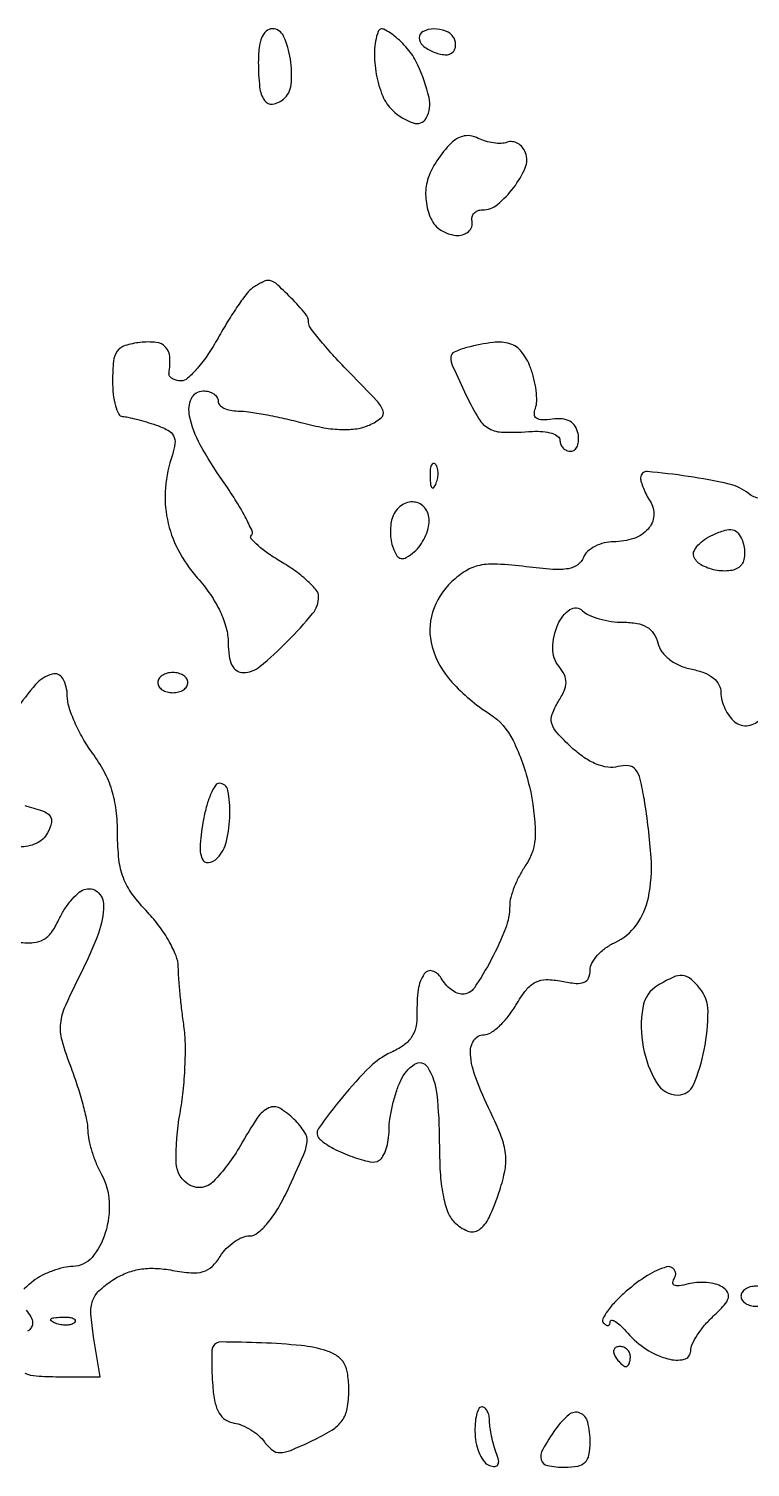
# Model space of a CAD drawing. Extents: x 0 to 5034, y 0 to 2560.
# Drawn here: x 1608.2 to 1679.9, y 1840 to 1983 of the extents above; entities that cross this region are included whole.
import ezdxf

# ---------------------------------------------------------------- set-up
doc = ezdxf.new("R2010")
doc.units = 0

msp = doc.modelspace()

# ---------------------------------------------------------------- linework, layer by layer
for points in [[(1631, 1979.666667, 0.026591), (1631.131305, 1977.199422, 0.122726), (1631.618683, 1975.8666, 0.287941), (1632.419051, 1975.513698, 0.137683), (1633.487584, 1975.989695, 0.19832), (1634.263343, 1977.456391, 0.062769), (1634.186502, 1979.981602, 0.066253), (1633.507342, 1982.273342, 0.295795), (1632.386501, 1983, 0.185648), (1631.794753, 1982.772444, 0.111049), (1631.353988, 1982.148966, 0.069686), (1631.083901, 1981.113005, 0.02898)], [(1642.918758, 1982.718615, 0.083442), (1642.54867, 1980.787042, 0.05124), (1642.733325, 1978.471693, 0.052049), (1643.367895, 1976.313586, 0.108115), (1644.361558, 1974.877784, 0.100773), (1646.392917, 1973.634707, 0.368822), (1647.69907, 1974.123961, 0.187682), (1647.976551, 1976.172036, 0.047822), (1646.86455, 1979.397935, 0.062639), (1645.974187, 1980.841587, 0.048403), (1644.680131, 1982.164204, 0.06103), (1643.483782, 1982.944041, 0.443804)], [(1647, 1982.106989, 0.218838), (1647.351599, 1981.34213, 0.079209), (1648.394883, 1980.701133, 0.079214), (1649.585694, 1980.41633, 0.218914), (1650.375048, 1980.708381, 0.112362), (1650.552986, 1980.991182, 0.077846), (1650.621794, 1981.36413, 0.072274), (1650.574254, 1981.767811, 0.073142), (1650.413797, 1982.13948, 0.166742), (1649.649023, 1982.766543, 0.091719), (1648.443632, 1982.977688, 0.10994), (1647.394307, 1982.733635, 0.288442)], [(1649.777866, 1971.217822, 0.040516), (1648.46908, 1969.415698, 0.076166), (1647.778161, 1967.758933, 0.085626), (1647.65865, 1966.107144, 0.064425), (1648.06979, 1964.329441, 0.152009), (1649.050052, 1963.060268, 0.126923), (1650.651222, 1962.459538, 0.200619), (1651.885407, 1962.827225, 0.283613), (1652.25, 1963.882837, -0.115489), (1652.254174, 1964.308522, -0.126665), (1652.448779, 1964.671833, -0.117411), (1652.809122, 1964.914831, -0.090131), (1653.277759, 1965, 0.17228), (1654.778199, 1965.532806, 0.06032), (1656.391514, 1967.20366, 0.060665), (1657.541478, 1969.183525, 0.195285), (1657.570324, 1970.677335, 0.081472), (1657.257664, 1971.212194, 0.090213), (1656.799757, 1971.597319, 0.098261), (1656.269968, 1971.774914, 0.118512), (1655.749474, 1971.718286, -0.079311), (1655.1538, 1971.606192, -0.040218), (1654.389944, 1971.646468, -0.038648), (1653.589555, 1971.817339, -0.046577), (1652.875867, 1972.102949, 0.083865), (1652.070072, 1972.357889, 0.104724), (1651.288981, 1972.303431, 0.092755), (1650.52722, 1971.922905, 0.053408)], [(1630.425422, 1957.234687, 0.080236), (1629.875107, 1956.711817, 0.011894), (1628.97338, 1955.467377, 0.013141), (1627.973447, 1953.931061, 0.010971), (1626.991281, 1952.25, -0.022027), (1625.991496, 1950.622482, -0.029536), (1624.938306, 1949.248437, -0.029809), (1623.967031, 1948.25203, -0.18677), (1623.315859, 1948, -0.055801), (1622.821098, 1948.055389, -0.084346), (1622.42132, 1948.220313, -0.113137), (1622.176893, 1948.464485, -0.181248), (1622.118421, 1948.75, 0.0534), (1622.199732, 1950.378002, 0.175585), (1621.782932, 1951.351801, 0.179238), (1620.846255, 1951.820597, 0.05603), (1619.25, 1951.816422, 0.043864), (1617.743064, 1951.507451, 0.165614), (1616.96903, 1950.95702, 0.132545), (1616.595808, 1949.968002, 0.024327), (1616.5, 1948, 0.026992), (1616.572638, 1946.655454, 0.041698), (1616.79375, 1945.513685, 0.050133), (1617.114037, 1944.699572, 0.26781), (1617.5, 1944.450843, -0.039853), (1618.034431, 1944.381636, -0.009911), (1618.894042, 1944.181935, -0.01007), (1619.871657, 1943.913238, -0.009955), (1620.841421, 1943.60444, -0.042296), (1621.98904, 1943.101926, -0.144487), (1622.560023, 1942.532249, -0.156078), (1622.706081, 1941.772385, -0.051922), (1622.451774, 1940.653596, 0.060873), (1621.768664, 1937.37903, 0.071157), (1621.95262, 1934.211476, 0.070813), (1623.019242, 1931.210273, 0.059487), (1624.931713, 1928.424993, -0.030274), (1626.228864, 1926.753643, -0.03903), (1627.196676, 1925.069008, -0.043736), (1627.79976, 1923.447216, -0.067251), (1628, 1921.965204, 0.034414), (1628.089487, 1920.666587, 0.082283), (1628.375734, 1919.747083, 0.125005), (1628.84949, 1919.201128, 0.153019), (1629.491302, 1919, 0.174141), (1631.16412, 1919.600831, 0.024621), (1633.912287, 1922.104507, 0.024678), (1636.400968, 1924.866793, 0.172685), (1637, 1926.549538, 0.174441), (1636.778067, 1927.166307, 0.031979), (1635.934853, 1928.062858, 0.030971), (1634.762354, 1929.030934, 0.023809), (1633.373968, 1929.941859, -0.017224), (1632.02363, 1930.802607, -0.030127), (1630.978016, 1931.61775, -0.032945), (1630.297692, 1932.301992, -0.394221), (1630.309408, 1932.642741, 0.313002), (1630.386716, 1933.070704, 0.014344), (1629.696787, 1934.475024, 0.019556), (1628.711748, 1936.17782, 0.012277), (1627.43544, 1938.091851, -0.028106), (1625.224653, 1941.64599, -0.071703), (1624.16647, 1944.482188, -0.158713), (1624.345109, 1946.247359, -0.297089), (1625.5, 1947, -0.064853), (1626.073457, 1946.925306, -0.082425), (1626.559375, 1946.70625, -0.098894), (1626.884432, 1946.381354, -0.148195), (1627, 1946, 0.18996), (1627.150507, 1945.618142, 0.088572), (1627.583284, 1945.29375, 0.068389), (1628.22574, 1945.073715, 0.048389), (1628.985649, 1945, -0.036037), (1630.037127, 1944.924118, -0.009659), (1631.691634, 1944.651335, -0.009736), (1633.564462, 1944.267419, -0.00992), (1635.409156, 1943.813054, 0.021138), (1637.514375, 1943.344335, 0.036505), (1639.297968, 1943.158481, 0.044338), (1640.800539, 1943.245377, 0.068435), (1642.047924, 1943.608181, 0.064677), (1643.212139, 1944.320164, 0.323178), (1643.402917, 1945.016034, 0.100729), (1642.774755, 1946.021617, 0.005314), (1640.124416, 1948.756096, -0.00987), (1638.544361, 1950.416319, -0.014016), (1637.211547, 1951.95791, -0.009996), (1636.176191, 1953.27862, -0.162631), (1636, 1953.805982, 0.175856), (1635.690195, 1954.659589, 0.019249), (1634.268423, 1956.233047, 0.018648), (1632.730431, 1957.695453, 0.192126), (1631.921259, 1957.984687, 0.089962), (1631.693311, 1957.934724, 0.017388), (1631.308088, 1957.758058, 0.017988), (1630.86772, 1957.517066, 0.015751)], [(1651.75, 1951.310674, 0.04185), (1650.48429, 1950.863996, 0.291434), (1650.140657, 1950.340326, 0.110387), (1650.326132, 1949.454156, 0.004691), (1651.685212, 1946.533927, 0.024573), (1652.926661, 1944.229292, 0.133311), (1653.943901, 1943.257614, 0.12217), (1655.357072, 1942.890293, 0.019254), (1658.25, 1942.969404, -0.037188), (1659.303319, 1942.960451, -0.057936), (1660.192188, 1942.781579, -0.078553), (1660.79704, 1942.473488, -0.240191), (1661, 1942.075366, 0.098844), (1661.081933, 1941.664963, 0.097899), (1661.315289, 1941.315889, 0.09799), (1661.663706, 1941.082104, 0.099233), (1662.073324, 1941, 0.176512), (1662.454084, 1941.13874, 0.12033), (1662.729142, 1941.514062, 0.089491), (1662.852478, 1942.080418, 0.058115), (1662.798674, 1942.75, 0.092493), (1662.502932, 1943.488843, 0.12428), (1661.981559, 1943.982697, 0.10693), (1661.223382, 1944.215532, 0.056179), (1660.233118, 1944.188458, -0.033554), (1659.233616, 1944.115876, -0.144618), (1658.667265, 1944.27986, -0.245505), (1658.448646, 1944.661483, -0.101635), (1658.548583, 1945.266009, 0.089806), (1658.684452, 1945.983008, 0.031639), (1658.626577, 1947.032088, 0.0302), (1658.415125, 1948.202409, 0.031057), (1658.065565, 1949.327551, 0.075956), (1657.184004, 1950.885448, 0.151129), (1656.028621, 1951.683108, 0.110105), (1654.356378, 1951.825472, 0.030312)], [(1648.078947, 1938.416667, 0.018894), (1648.137993, 1937.670344, 0.168741), (1648.279315, 1937.37858, 0.470617), (1648.461564, 1937.395823, 0.054073), (1648.683114, 1937.8125, 0.051402), (1648.839148, 1938.359369, 0.05415), (1648.876576, 1938.916927, 0.060344), (1648.797407, 1939.402231, 0.126455), (1648.604167, 1939.729167, 0.296942), (1648.385309, 1939.77538, 0.208169), (1648.200665, 1939.592839, 0.077125), (1648.089945, 1939.112848, 0.028489)], [(1644.361626, 1934.5, 0.059009), (1644.186053, 1933.808146, 0.036148), (1644.136885, 1932.966917, 0.035847), (1644.209975, 1932.114611, 0.052347), (1644.404844, 1931.387376, 0.046359), (1644.789133, 1930.609902, 0.213606), (1645.194323, 1930.333767, 0.1854), (1645.710897, 1930.432755, 0.034203), (1646.511833, 1931.009821, 0.063824), (1647.081491, 1931.620575, 0.044314), (1647.562851, 1932.43362, 0.044514), (1647.89087, 1933.313043, 0.06711), (1648, 1934.122445, 0.169281), (1647.567719, 1935.362668, 0.201833), (1646.489841, 1935.953919, 0.183071), (1645.227436, 1935.619806, 0.146925)], [(1678.99268, 1929.65622, -0.176921), (1677.969177, 1929.130785, -0.080063), (1676.441162, 1929.185386, -0.080636), (1675.018533, 1929.715073, -0.185092), (1674.304666, 1930.584602, -0.192576), (1674.333721, 1931.075399, -0.074374), (1674.718883, 1931.653022, -0.059283), (1675.376409, 1932.224843, -0.043261), (1676.221799, 1932.698718, -0.029771), (1677.413113, 1933.153817, -0.1265), (1678.168503, 1933.194434, -0.17814), (1678.704739, 1932.865275, -0.073154), (1679.13646, 1932.114115, -0.054738), (1679.321904, 1931.43408, -0.053874), (1679.356765, 1930.726286, -0.05875), (1679.245026, 1930.097231, -0.11377)], [(1621, 1918, 0.148195), (1621.115568, 1917.618646, 0.098894), (1621.440625, 1917.29375, 0.082425), (1621.926543, 1917.074694, 0.064853), (1622.5, 1917, 0.064853), (1623.073457, 1917.074694, 0.082425), (1623.559375, 1917.29375, 0.098894), (1623.884432, 1917.618646, 0.148195), (1624, 1918, 0.148195), (1623.884432, 1918.381354, 0.098894), (1623.559375, 1918.70625, 0.082425), (1623.073457, 1918.925306, 0.064853), (1622.5, 1919, 0.064853), (1621.926543, 1918.925306, 0.082425), (1621.440625, 1918.70625, 0.098894), (1621.115568, 1918.381354, 0.148195)], [(1625.546808, 1904.397816, 0.025338), (1625.212919, 1901.935543, 0.108077), (1625.405897, 1900.473167, 0.357839), (1626.030981, 1900.101026, 0.165236), (1626.930208, 1900.566667, 0.134842), (1627.837799, 1902.238262, 0.051293), (1628.176287, 1904.892308, 0.054345), (1627.973898, 1907.289519, 0.358804), (1627.111291, 1908, 0.259967), (1626.725812, 1907.785049, 0.035944), (1626.285132, 1906.941859, 0.033692), (1625.870287, 1905.777914, 0.022397)], [(1670.75, 1887.919901, 0.22607), (1669.223524, 1885.682511, 0.084069), (1669.277007, 1881.775833, 0.087906), (1670.597909, 1878.232126, 0.265658), (1672.753254, 1877, 0.301031), (1674.27072, 1878.004649, 0.050918), (1675.348914, 1881.497092, 0.050341), (1675.722276, 1885.33039, 0.174031), (1674.884388, 1887.639304, 0.043647), (1673.955272, 1888.578576, 0.16031), (1673.190672, 1888.889014, 0.126456), (1672.281636, 1888.720015, 0.02301)], [(1667.588476, 1857.493636, 0.022952), (1666.520245, 1856.486095, 0.037716), (1665.726535, 1855.530919, 0.044798), (1665.266036, 1854.742084, 0.315995), (1665.338476, 1854.328191, 0.065013), (1665.592231, 1854.133051, 0.192418), (1665.805677, 1854.101769, 0.242172), (1665.948935, 1854.22487, 0.096734), (1666, 1854.486343, -0.457355), (1666.15449, 1854.619909, -0.111138), (1666.514062, 1854.481938, -0.045947), (1667.077153, 1854.026981, -0.019253), (1667.75, 1853.320313, 0.068408), (1669.579006, 1851.742474, 0.07511), (1671.710724, 1850.77701, 0.123777), (1673.337353, 1850.729779, 0.351916), (1674, 1851.554664, -0.110744), (1674.149419, 1852.221002, -0.033473), (1674.657002, 1853.132499, -0.03172), (1675.38063, 1854.107577, -0.029737), (1676.236601, 1855.0058, 0.020224), (1677.330706, 1856.111051, 0.111436), (1677.743012, 1856.834623, 0.22309), (1677.661345, 1857.401758, 0.109235), (1677.125903, 1857.922188, 0.076776), (1676.46226, 1858.203025, 0.039909), (1675.573456, 1858.353122, 0.038494), (1674.615127, 1858.363254, 0.047385), (1673.73293, 1858.219909, -0.025496), (1672.837246, 1858.033867, -0.148971), (1672.36627, 1858.101175, -0.337289), (1672.224814, 1858.371258, -0.096656), (1672.402645, 1858.842476, 0.308684), (1672.365946, 1859.653234, 0.309317), (1671.598062, 1859.9135, 0.073655), (1669.71236, 1859.070899, 0.035768)], [(1679, 1857, 0.148195), (1679.115568, 1856.618646, 0.098894), (1679.440625, 1856.29375, 0.082425), (1679.926543, 1856.074694, 0.064853), (1680.5, 1856, 0.064853), (1681.073457, 1856.074694, 0.082425), (1681.559375, 1856.29375, 0.098894), (1681.884432, 1856.618646, 0.148195), (1682, 1857, 0.148195), (1681.884432, 1857.381354, 0.098894), (1681.559375, 1857.70625, 0.082425), (1681.073457, 1857.925306, 0.064853), (1680.5, 1858, 0.064853), (1679.926543, 1857.925306, 0.082425), (1679.440625, 1857.70625, 0.098894), (1679.115568, 1857.381354, 0.148195)], [(1612.729167, 1854.395833, -0.126455), (1612.402231, 1854.202593, -0.060344), (1611.916927, 1854.123424, -0.05415), (1611.359369, 1854.160852, -0.051402), (1610.8125, 1854.316886, -0.054073), (1610.395823, 1854.538436, -0.470617), (1610.37858, 1854.720685, -0.168741), (1610.670344, 1854.862007, -0.018894), (1611.416667, 1854.921053, -0.028489), (1612.112848, 1854.910055, -0.077125), (1612.592839, 1854.799335, -0.208169), (1612.77538, 1854.614691, -0.296942)], [(1626.499588, 1852, 0.126452), (1626.390714, 1851.647472, 0.009592), (1626.361748, 1850.641762, 0.012728), (1626.381024, 1849.425397, 0.009335), (1626.461903, 1848.078338, 0.0307), (1626.688258, 1846.472339, 0.080398), (1627.099317, 1845.386378, 0.115078), (1627.724575, 1844.717162, 0.111576), (1628.588374, 1844.38415, -0.062367), (1629.384547, 1844.163544, -0.039585), (1630.241983, 1843.723667, -0.039327), (1631.028115, 1843.148381, -0.057329), (1631.610209, 1842.518393, 0.068082), (1632.396665, 1841.702984, 0.175416), (1633.16198, 1841.449181, 0.093021), (1634.227495, 1841.679172, 0.011719), (1636.387604, 1842.647793, 0.027197), (1638.315584, 1843.699431, 0.097445), (1639.339285, 1844.649308, 0.11364), (1639.842578, 1845.832445, 0.044001), (1640, 1847.617825, 0.034246), (1639.889091, 1849.23522, 0.093437), (1639.526269, 1850.318218, 0.116951), (1638.852999, 1851.051966, 0.07217), (1637.793983, 1851.565387, 0.051762), (1635.262689, 1852.088791, 0.015503), (1631.328392, 1852.362526, 0.007972), (1627.315845, 1852.452895, 0.262346)], [(1666.5, 1851, 0.029505), (1666.768994, 1850.617226, 0.035638), (1667.066025, 1850.29375, 0.038439), (1667.34829, 1850.065539, 0.151918), (1667.559017, 1850, 0.210953), (1667.727648, 1850.07446, 0.081139), (1667.870461, 1850.29375, 0.061769), (1667.967655, 1850.617151, 0.042167), (1668, 1851, 0.105053), (1667.918938, 1851.381556, 0.099167), (1667.688914, 1851.70625, 0.09642), (1667.345238, 1851.923877, 0.093332), (1666.940983, 1852, 0.108972), (1666.586039, 1851.921712, 0.182303), (1666.3746, 1851.70625, 0.161196), (1666.343488, 1851.3821, 0.082592)], [(1652.551931, 1843.305016, 0.045043), (1652.695083, 1842.241292, 0.051856), (1653.024292, 1841.272003, 0.059296), (1653.477939, 1840.531235, 0.146307), (1653.994302, 1840.168566, 0.079683), (1654.541108, 1840.078796, 0.280604), (1654.83344, 1840.255401, 0.177805), (1654.889319, 1840.688604, 0.035704), (1654.65935, 1841.445338, -0.0231), (1654.406803, 1842.206872, -0.016706), (1654.193684, 1843.075443, -0.016935), (1654.046502, 1843.916027, -0.034882), (1654, 1844.581787, 0.053249), (1653.942051, 1845.124371, 0.073047), (1653.769987, 1845.5834, 0.092862), (1653.515783, 1845.891614, 0.175763), (1653.216978, 1846, 0.284089), (1652.923252, 1845.818459, 0.055474), (1652.698624, 1845.208348, 0.04399), (1652.563468, 1844.337744, 0.027466)], [(1660.568422, 1843.794224, 0.022009), (1659.281687, 1841.77343, 0.193293), (1659.135419, 1840.743798, 0.294587), (1659.751817, 1840.161375, 0.046057), (1661.5, 1840, 0.045359), (1662.760253, 1840.114563, 0.149127), (1663.493956, 1840.494098, 0.152449), (1663.88158, 1841.212541, 0.048088), (1664, 1842.440983, 0.057737), (1663.762855, 1844.487801, 0.245904), (1662.983284, 1845.389416, 0.273687), (1661.874539, 1845.212006, 0.066806)]]:
    msp.add_lwpolyline(points, format="xyb", close=True)
for points in [[(1680.872751, 1936.330516, -0.153447), (1679.749096, 1936.784719, 0.116291), (1677.814937, 1937.736058, 0.019886), (1673.758905, 1938.498496, 0.014231), (1669.678026, 1938.980557, 0.445868), (1669.015313, 1938.363544, 0.069339), (1669.083156, 1937.93271, 0.022466), (1669.298576, 1937.322893, 0.021911), (1669.601981, 1936.658371, 0.02296), (1669.95811, 1936.033538, -0.158387), (1670.323068, 1934.602965, -0.168038), (1669.763959, 1933.270697, -0.129385), (1668.332644, 1932.326496, -0.081632), (1666.34617, 1932, 0.059802), (1665.38055, 1931.884093, 0.059747), (1664.469471, 1931.542952, 0.065483), (1663.746601, 1931.039434, 0.116827), (1663.340172, 1930.444092, -0.146135), (1662.773042, 1929.708235, -0.116402), (1661.842557, 1929.323362, -0.058416), (1660.301556, 1929.25592, -0.012381), (1657.621557, 1929.518658, 0.016173), (1654.77003, 1929.776401, 0.064171), (1653.019201, 1929.652996, 0.08899), (1651.660676, 1929.1166, 0.050185), (1650.25, 1928.035612, 0.128566), (1648.335337, 1924.988017, 0.146801), (1648.288348, 1921.555074, 0.116399), (1650.241541, 1918.059855, 0.064287), (1654, 1914.887372, -0.137537), (1656.332294, 1912.253686, -0.055201), (1657.95629, 1907.679192, -0.055333), (1658.530757, 1902.926508, -0.156445), (1657.552658, 1899.771718, 0.032076), (1656.958335, 1898.795537, 0.027131), (1656.456093, 1897.696087, 0.02802), (1656.108389, 1896.640601, 0.065645), (1656, 1895.818595, -0.092075), (1655.578346, 1893.548268, -0.030909), (1654.169983, 1890.469776, -0.025525), (1652.485023, 1887.670889, -0.244019), (1651.29969, 1887.024604, -0.112582), (1650.773661, 1887.133276, -0.055462), (1650.184275, 1887.485575, -0.050961), (1649.625728, 1888.007377, -0.051886), (1649.188073, 1888.628416, 0.19065), (1648.326085, 1889.330925, 0.332223), (1647.497684, 1889.043037, 0.116114), (1646.90486, 1887.485273, 0.040239), (1646.779011, 1885.067729, -0.058388), (1646.6634, 1883.760625, -0.097847), (1646.235459, 1882.748262, -0.092018), (1645.43236, 1881.934047, -0.046856), (1644.177094, 1881.22346, 0.090942), (1642.085238, 1879.783581, 0.024754), (1639.376809, 1876.79982, 0.01748), (1636.979887, 1873.663857, 0.386057), (1637.105743, 1872.613045, 0.059538), (1638.485067, 1871.677876, 0.033931), (1640.33564, 1870.875692, 0.030132), (1642.118443, 1870.361209, 0.196024), (1643.020667, 1870.512773, 0.130767), (1643.397235, 1870.911229, 0.045403), (1643.712321, 1871.643455, 0.041364), (1643.927686, 1872.551235, 0.037582), (1644, 1873.511964, -0.037487), (1644.082561, 1874.611602, -0.020124), (1644.339855, 1875.948578, -0.019931), (1644.713714, 1877.29828, -0.029371), (1645.156954, 1878.445131, -0.14027), (1646.54032, 1880.066851, -0.421999), (1647.816006, 1879.791181, -0.113773), (1648.745112, 1877.102795, -0.026551), (1649, 1872.306127, 0.014693), (1649.08724, 1869.338045, 0.031757), (1649.365703, 1867.071796, 0.041846), (1649.825293, 1865.407273, 0.108512), (1650.492329, 1864.364814, 0.100357), (1651.827771, 1863.479618, 0.254347), (1652.947663, 1863.606505, 0.134996), (1653.959301, 1864.828565, 0.026088), (1655.009321, 1867.528243, 0.033607), (1655.535398, 1869.574977, 0.075812), (1655.588196, 1871.171232, 0.064284), (1655.160943, 1872.868107, 0.018949), (1654.082276, 1875.330039, -0.021557), (1652.628751, 1878.695156, -0.070499), (1652.091825, 1881.053428, -0.160308), (1652.420987, 1882.429363, -0.26016), (1653.443464, 1883, 0.144529), (1654.116858, 1883.198802, 0.043018), (1654.972906, 1883.863354, 0.039198), (1655.852274, 1884.814253, 0.033617), (1656.623083, 1885.939076, -0.030926), (1657.657283, 1887.465795, -0.108695), (1658.561947, 1888.223196, -0.124037), (1659.631135, 1888.477686, -0.046097), (1661.179619, 1888.314076, 0.025093), (1662.59434, 1888.104282, 0.116391), (1663.407396, 1888.214462, 0.202533), (1663.843439, 1888.633985, 0.101609), (1664, 1889.396439, -0.124294), (1664.179992, 1890.109314, -0.058698), (1664.728729, 1890.891267, -0.052901), (1665.531889, 1891.618655, -0.050719), (1666.480778, 1892.173196, 0.130479), (1668.603432, 1893.914484, 0.105773), (1669.790769, 1896.620185, 0.067923), (1670.058747, 1900.60638, 0.023648), (1669.392352, 1906.335413, 0.017883), (1668.978077, 1908.39125, 0.109227), (1668.507617, 1909.35972, 0.203681), (1667.822394, 1909.73329, 0.088492), (1666.767825, 1909.649536, -0.099487), (1665.753667, 1909.591201, -0.063088), (1664.608011, 1909.904419, -0.053028), (1663.386452, 1910.569922, -0.035733), (1662.146937, 1911.564572, -0.020111), (1660.713016, 1913.005644, -0.114552), (1660.184649, 1913.940159, -0.161136), (1660.214687, 1914.848671, -0.051463), (1660.817145, 1916.07881, 0.034313), (1661.406422, 1917.18453, 0.098979), (1661.598193, 1918.027331, 0.118778), (1661.436299, 1918.786765, 0.061638), (1660.910389, 1919.607975, -0.181554), (1660.283769, 1921.416543, -0.093605), (1660.795686, 1923.791124, -0.141128), (1661.984162, 1925.262606, -0.364006), (1663.247874, 1925.152126, 0.09163), (1663.891632, 1924.709199, 0.035632), (1664.911564, 1924.338437, 0.033787), (1666.101303, 1924.084998, 0.035599), (1667.29362, 1924, -0.041547), (1668.66635, 1923.885738, -0.093478), (1669.642986, 1923.526462, -0.113446), (1670.305414, 1922.890717, -0.081239), (1670.723586, 1921.949007, 0.093752), (1671.14216, 1921.066175, 0.071255), (1671.890713, 1920.297233, 0.063816), (1672.911799, 1919.700189, 0.051107), (1674.129966, 1919.324007, -0.042789), (1675.358346, 1918.966892, -0.078347), (1676.258712, 1918.445598, -0.101118), (1676.805763, 1917.780139, -0.122229), (1677, 1916.997445, 0.066222), (1677.10033, 1916.243235, 0.044472), (1677.401651, 1915.426362, 0.044379), (1677.843901, 1914.67324, 0.06469), (1678.367321, 1914.110114, 0.214132), (1679.738046, 1913.729528, 0.192709), (1681.014978, 1914.480817, 0.12564)], [(1607.781665, 1849.367555, 0.093543), (1608.919393, 1849.073408, 0.016616), (1611.127808, 1849), (1615.255616, 1849), (1614.620448, 1852.972124, -0.021412), (1614.356584, 1855.241628, -0.098872), (1614.519544, 1856.547204, -0.124841), (1615.150502, 1857.532283, -0.043197), (1616.488227, 1858.584243, -0.04863), (1617.828282, 1859.286763, -0.055473), (1619.221405, 1859.679592, -0.051984), (1620.741354, 1859.771101, -0.035441), (1622.462671, 1859.572981, 0.025779), (1624.319942, 1859.322797, 0.091986), (1625.508023, 1859.443326, 0.121002), (1626.393013, 1859.956394, 0.061659), (1627.207631, 1860.960862, -0.05254), (1627.817057, 1861.740884, -0.048394), (1628.591504, 1862.401003, -0.051704), (1629.406104, 1862.852221, -0.100973), (1630.13042, 1863, 0.173165), (1630.933602, 1863.286766, 0.046976), (1631.908087, 1864.250291, 0.039381), (1632.927424, 1865.682811, 0.025085), (1633.889873, 1867.489102, 0.005508), (1635.504784, 1871.025347, 0.080532), (1635.851756, 1872.347426, 0.174681), (1635.602565, 1873.323606, 0.047434), (1634.571429, 1874.571429, 0.065179), (1633.12817, 1875.680547, 0.248474), (1632.030183, 1875.722256, 0.134936), (1630.921896, 1874.755364, 0.016578), (1629.22014, 1871.992298, -0.062958), (1626.50953, 1868.386581, -0.33326), (1624.217507, 1868.02362, -0.27054), (1622.837077, 1870.24488, -0.0519), (1623.21241, 1875.168365, 0.019202), (1623.526096, 1877.372091, 0.014503), (1623.706849, 1879.810528, 0.014721), (1623.742669, 1882.114179, 0.032621), (1623.603899, 1883.864644, -0.006699), (1623.398818, 1885.422008, -0.005446), (1623.219649, 1887.095725, -0.005506), (1623.088339, 1888.641582, -0.014254), (1623.037768, 1889.759102, 0.091779), (1622.818314, 1890.843027, 0.03245), (1622.129844, 1892.276736, 0.03091), (1621.150877, 1893.789501, 0.031652), (1620, 1895.157416, -0.031352), (1618.462451, 1896.982702, -0.067613), (1617.57954, 1898.589913, -0.064921), (1617.137182, 1900.416052, -0.027006), (1617, 1902.954034, 0.029546), (1616.859921, 1905.322516, 0.045809), (1616.433914, 1907.32413, 0.047758), (1615.667347, 1909.154041, 0.035887), (1614.5, 1911, -0.028801), (1613.543162, 1912.466688, -0.026697), (1612.734375, 1914.070475, -0.027692), (1612.170807, 1915.575338, -0.075886), (1612, 1916.69428, 0.126439), (1611.560772, 1918.403436, 0.349227), (1610.489089, 1918.851164, 0.144697), (1608.854287, 1917.81794, 0.035273), (1606.905161, 1915.25, 0.040374)], [(1607.76746, 1905.784685, -0.018645), (1609.549495, 1905.248926, -0.138086), (1610.272057, 1904.750585, -0.236705), (1610.424857, 1904.091271, -0.063655), (1610.030549, 1903.057081, -0.163718), (1608.917968, 1902.010496, -0.116536), (1607.226883, 1901.67076, -0.091989)], [(1607.241546, 1892.184393, 0.047614), (1608.644733, 1892.157085, 0.110075), (1609.647834, 1892.461853, 0.110095), (1610.426495, 1893.163666, 0.047642), (1611.126996, 1894.379382, -0.034183), (1611.668189, 1895.379835, -0.03292), (1612.346835, 1896.310572, -0.034699), (1613.055003, 1897.047929, -0.092717), (1613.673304, 1897.428129, -0.275337), (1615.012944, 1897.196858, -0.224613), (1615.617254, 1895.845791, -0.082566), (1615.09966, 1893.096048, -0.029405), (1613.502667, 1889.417728, 0.010453), (1611.814326, 1885.900124, 0.077835), (1611.31899, 1884.118889, 0.098873), (1611.45498, 1882.448422, 0.021622), (1612.371296, 1879.697835, -0.01304), (1612.997356, 1877.920823, -0.012921), (1613.531977, 1876.108211, -0.012877), (1613.917367, 1874.500119, -0.047899), (1614.035435, 1873.466567, 0.048646), (1614.142343, 1872.542922, 0.02259), (1614.450205, 1871.374458, 0.022128), (1614.887032, 1870.166683, 0.028706), (1615.397657, 1869.106054, -0.115007), (1616.171598, 1866.384638, -0.086954), (1615.781784, 1863.292517, -0.100068), (1614.458689, 1860.861075, -0.217774), (1612.582219, 1859.968197, 0.053973), (1611.647191, 1859.852497, 0.03064), (1610.554001, 1859.523634, 0.030257), (1609.480739, 1859.052082, 0.04339), (1608.601615, 1858.499452, 0.034167), (1607.685137, 1857.701736, 0.137683)], [(1607.900174, 1855.620284, -0.042607), (1608.375222, 1854.937051, -0.113364), (1608.547832, 1854.372325, -0.159892), (1608.431424, 1853.90916, -0.113963), (1608.048558, 1853.530011, 0.107553)]]:
    msp.add_lwpolyline(points, format="xyb")

doc.saveas('drawing.dxf')
